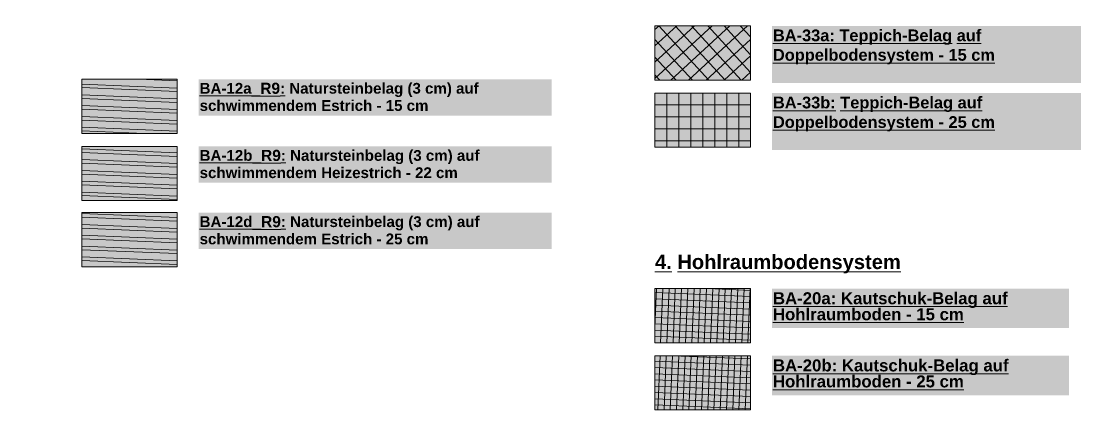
# Model space of a CAD drawing. Header units: metres. Extents: x 101 to 346, y 66 to 213.
# Drawn here: x 198.91 to 242.83, y 125.91 to 142.5 of the extents above; entities that cross this region are included whole.
import ezdxf

# ---------------------------------------------------------------- set-up
doc = ezdxf.new("R2010")
doc.units = ezdxf.units.M
doc.header["$MEASUREMENT"] = 0
doc.linetypes.add('Wipeout_Contour', pattern=[1, 0, -1])
for name, color, linetype in [('20  Boden Aufbauten', 7, 'Continuous'), ('20  Boden Aufbauten_Deckschraffur', 7, 'Continuous'), ('40 Text Legende', 7, 'Continuous'), ('Neubau_40 Text Legende', 7, 'Continuous')]:
    doc.layers.add(name, color=color, linetype=linetype)
doc.styles.add('ERSTELLTER_STIL_2', font='arial.ttf')
pattern_1 = [(357.60545, (329.76636, 274.88207), (0.0188013, 0.4496071), []), (357.60545, (329.7726, 275.03194), (0.0188013, 0.4496071), [])]
pattern_2 = [(357.60545, (329.76636, 274.88207), (0.01086298, 0.25977296), []), (87.60545, (329.76636, 274.88207), (-0.25977296, 0.01086298), [])]
pattern_3 = [(312.60545, (329.76636, 274.88207), (0.3680164, 0.338473), []), (42.60545, (329.76636, 274.88207), (-0.338473, 0.3680164), [])]
pattern_4 = [(270, (227.32256, 139.50245), (0.5, 0), []), (2e-13, (227.32256, 139.50245), (0, 0.5), [])]
pattern_5 = [(357.60545, (329.76636, 274.88207), (0.0188013, 0.4496071), []), (357.60545, (329.7726, 275.03194), (0.0188013, 0.4496071), [])]

msp = doc.modelspace()

# ---------------------------------------------------------------- wipeouts: each hides what was drawn before it
at = {"color": 254, "linetype": 'Wipeout_Contour', "lineweight": 0, "ltscale": 1018.668924}
msp.add_wipeout([(199.697, 131.339), (221.024, 131.339), (221.024, 154.9), (199.697, 154.9)], dxfattribs=at)

# ---------------------------------------------------------------- next in the draw order: hatches: boundary and pattern name
at = {"layer": '20  Boden Aufbauten_Deckschraffur', "linetype": 'Continuous', "lineweight": 18, "true_color": 0xff40ff}
msp.add_hatch(color=211, dxfattribs=at).paths.add_polyline_path([(201.437, 137.815), (205.419, 137.815), (205.419, 140.077), (201.437, 140.077)])
at = {"layer": '20  Boden Aufbauten_Deckschraffur', "linetype": 'Continuous', "lineweight": 18}
h = msp.add_hatch(dxfattribs=at)
h.set_pattern_fill('Stahl_0007', color=8, style=0, pattern_type=2)
h.set_pattern_definition(pattern_1)
h.paths.add_polyline_path([(201.437, 137.815), (205.419, 137.815), (205.419, 140.077), (201.437, 140.077)])
at = {"layer": '20  Boden Aufbauten_Deckschraffur', "linetype": 'Continuous', "lineweight": 70, "true_color": 0xff40ff}
msp.add_hatch(color=211, dxfattribs=at).paths.add_polyline_path([(201.437, 135.015), (205.419, 135.015), (205.419, 137.277), (201.437, 137.277)])
at = {"layer": '20  Boden Aufbauten_Deckschraffur', "linetype": 'Continuous', "lineweight": 18}
h = msp.add_hatch(dxfattribs=at)
h.set_pattern_fill('Stahl_0007', color=8, style=0, pattern_type=2)
h.set_pattern_definition(pattern_1)
h.paths.add_polyline_path([(201.437, 135.015), (205.419, 135.015), (205.419, 137.277), (201.437, 137.277)])
at = {"layer": '20  Boden Aufbauten_Deckschraffur', "linetype": 'Continuous', "lineweight": 70, "true_color": 0xff952b}
msp.add_hatch(color=30, dxfattribs=at).paths.add_polyline_path([(201.437, 132.252), (205.419, 132.252), (205.419, 134.515), (201.437, 134.515)])
at = {"layer": '20  Boden Aufbauten_Deckschraffur', "linetype": 'Continuous', "lineweight": 18}
h = msp.add_hatch(dxfattribs=at)
h.set_pattern_fill('Stahl_0007', color=8, style=0, pattern_type=2)
h.set_pattern_definition(pattern_1)
h.paths.add_polyline_path([(201.437, 132.252), (205.419, 132.252), (205.419, 134.515), (201.437, 134.515)])
at = {"layer": 'Neubau_40 Text Legende', "linetype": 'Continuous', "lineweight": 0, "true_color": 0xffffff}
for points in [[(206.313, 140.077), (206.313, 138.563), (221.024, 138.563), (221.024, 140.077)], [(206.313, 137.277), (206.313, 135.763), (221.024, 135.763), (221.024, 137.277)], [(206.313, 134.515), (206.313, 133), (221.024, 133), (221.024, 134.515)]]:
    msp.add_hatch(color=7, dxfattribs=at).paths.add_polyline_path(points)

# ---------------------------------------------------------------- next in the draw order: linework, layer by layer
at = {"layer": '20  Boden Aufbauten', "color": 7, "linetype": 'Continuous', "lineweight": 13, "ltscale": 1000, "flags": 128}
for points in [[(201.437, 137.815), (205.419, 137.815), (205.419, 140.077), (201.437, 140.077)], [(201.437, 135.015), (205.419, 135.015), (205.419, 137.277), (201.437, 137.277)], [(201.437, 132.252), (205.419, 132.252), (205.419, 134.515), (201.437, 134.515)]]:
    msp.add_lwpolyline(points, close=True, dxfattribs=at)

# ---------------------------------------------------------------- next in the draw order: texts
at = {"layer": '40 Text Legende', "color": 7, "linetype": 'Continuous', "lineweight": 13, "char_height": 0.45, "width": 14.95528, "attachment_point": 1, "style": 'ERSTELLTER_STIL_2'}
for s, insert, line_spacing_factor in [('\\A1;{\\pql;\\fArial|b1|i0|c0|p38;\\L\\LBA-12a\\fArial|b1|i0|c0|p38;\\L\\H1.028992x;\\L_R9\\fArial|b1|i0|c0|p38;\\H0.971825x;:\\fArial|b1|i0|c0|p38;\\l\\l Natursteinbelag (3 cm) auf schwimmendem Estrich - 15 cm}', (206.353, 139.931), 0.939635), ('\\A1;{\\pql;\\fArial|b1|i0|c0|p38;\\L\\LBA-12b\\fArial|b1|i0|c0|p38;\\L\\H1.028992x;\\L_R9\\fArial|b1|i0|c0|p38;\\H0.971825x;:\\fArial|b1|i0|c0|p38;\\l\\l Natursteinbelag (3 cm) auf schwimmendem Heizestrich - 22 cm}', (206.353, 137.131), 0.939811), ('\\A1;{\\pql;\\fArial|b1|i0|c0|p38;\\L\\LBA-12d\\fArial|b1|i0|c0|p38;\\L\\H1.028695x;\\L_R9\\fArial|b1|i0|c0|p38;\\H0.972106x;:\\fArial|b1|i0|c0|p38;\\l\\l Natursteinbelag (3 cm) auf schwimmendem Estrich - 25 cm}', (206.353, 134.369), 0.93963)]:
    msp.add_mtext(s, dxfattribs=dict(at, insert=insert, line_spacing_factor=line_spacing_factor))

# ---------------------------------------------------------------- next in the draw order: wipeouts: each hides what was drawn before it
at = {"color": 254, "linetype": 'Wipeout_Contour', "lineweight": 0, "ltscale": 3811.938498}
msp.add_wipeout([(220.14, 79.307), (242.584, 79.307), (242.584, 135.285), (244.8, 135.285), (244.8, 127.909), (266.39, 127.909), (266.39, 154.093), (244.919, 154.093), (244.919, 154.776), (223.591, 154.776), (223.591, 135.285), (224.53, 135.285), (224.53, 123.615), (220.14, 123.615)], dxfattribs=at)

# ---------------------------------------------------------------- next in the draw order: hatches: boundary and pattern name
at = {"layer": '20  Boden Aufbauten_Deckschraffur', "linetype": 'Continuous', "lineweight": 50, "true_color": 0xefefef}
msp.add_hatch(color=7, dxfattribs=at).paths.add_polyline_path([(225.331, 140.04), (229.314, 140.04), (229.314, 142.302), (225.331, 142.302)])
at = {"layer": '20  Boden Aufbauten_Deckschraffur', "linetype": 'Continuous', "lineweight": 13, "true_color": 0x17c90e}
h = msp.add_hatch(dxfattribs=at)
h.set_pattern_fill('Verband__Quadrat__50x50__4B', color=92, style=0, pattern_type=2)
h.set_pattern_definition(pattern_3)
h.paths.add_polyline_path([(225.331, 140.04), (229.314, 140.04), (229.314, 142.302), (225.331, 142.302)])
at = {"layer": '20  Boden Aufbauten_Deckschraffur', "linetype": 'Continuous', "lineweight": 0, "true_color": 0xffffff}
msp.add_hatch(color=7, dxfattribs=at).paths.add_polyline_path([(225.331, 137.24), (229.314, 137.24), (229.314, 139.502), (225.331, 139.502)])
at = {"layer": '20  Boden Aufbauten_Deckschraffur', "linetype": 'Continuous', "lineweight": 18, "true_color": 0x17c90e}
h = msp.add_hatch(dxfattribs=at)
h.set_pattern_fill('Verband__Quadrat__50x50__4B', color=92, style=0, pattern_type=2)
h.set_pattern_definition(pattern_4)
h.paths.add_polyline_path([(225.331, 137.24), (229.314, 137.24), (229.314, 139.502), (225.331, 139.502)])
at = {"layer": '20  Boden Aufbauten_Deckschraffur', "linetype": 'Continuous', "lineweight": 100}
msp.add_hatch(color=6, dxfattribs=at).paths.add_polyline_path([(225.331, 129.086), (229.314, 129.086), (229.314, 131.348), (225.331, 131.348)])
at = {"layer": '20  Boden Aufbauten_Deckschraffur', "linetype": 'Continuous', "lineweight": 18}
h = msp.add_hatch(dxfattribs=at)
h.set_pattern_fill('Dämmung__hart_0007', color=8, style=0, pattern_type=2)
h.set_pattern_definition(pattern_2)
h.paths.add_polyline_path([(225.331, 129.086), (229.314, 129.086), (229.314, 131.348), (225.331, 131.348)])
at = {"layer": '20  Boden Aufbauten_Deckschraffur', "linetype": 'Continuous', "lineweight": 13, "true_color": 0xa851ff}
msp.add_hatch(color=181, dxfattribs=at).paths.add_polyline_path([(225.331, 126.286), (229.314, 126.286), (229.314, 128.548), (225.331, 128.548)])
at = {"layer": '20  Boden Aufbauten_Deckschraffur', "linetype": 'Continuous', "lineweight": 18}
h = msp.add_hatch(dxfattribs=at)
h.set_pattern_fill('Dämmung__hart_0007', color=8, style=0, pattern_type=2)
h.set_pattern_definition(pattern_2)
h.paths.add_polyline_path([(225.331, 126.286), (229.314, 126.286), (229.314, 128.548), (225.331, 128.548)])
at = {"layer": 'Neubau_40 Text Legende', "linetype": 'Continuous', "lineweight": 0, "true_color": 0xffffff}
for points in [[(230.208, 139.92), (244.919, 139.92), (244.919, 142.302), (230.208, 142.302)], [(230.208, 137.12), (244.919, 137.12), (244.919, 139.502), (230.208, 139.502)], [(230.208, 129.697), (242.584, 129.697), (242.584, 131.348), (230.208, 131.348)], [(230.208, 126.897), (242.584, 126.897), (242.584, 128.548), (230.208, 128.548)]]:
    msp.add_hatch(color=7, dxfattribs=at).paths.add_polyline_path(points)

# ---------------------------------------------------------------- next in the draw order: linework, layer by layer
at = {"layer": '20  Boden Aufbauten', "color": 7, "linetype": 'Continuous', "lineweight": 13, "ltscale": 1000, "flags": 128}
for points in [[(225.331, 140.04), (229.314, 140.04), (229.314, 142.302), (225.331, 142.302)], [(225.331, 137.24), (229.314, 137.24), (229.314, 139.502), (225.331, 139.502)], [(225.331, 129.086), (229.314, 129.086), (229.314, 131.348), (225.331, 131.348)], [(225.331, 126.286), (229.314, 126.286), (229.314, 128.548), (225.331, 128.548)]]:
    msp.add_lwpolyline(points, close=True, dxfattribs=at)

# ---------------------------------------------------------------- next in the draw order: texts
at = {"layer": '40 Text Legende', "color": 7, "linetype": 'Continuous', "lineweight": 13, "attachment_point": 1, "style": 'ERSTELLTER_STIL_2'}
for s, insert, char_height in [('\\A1;{\\pql;\\fArial|b1|i0|c0|p38;\\L\\LBA-33a:\\fArial|b1|i0|c0|p38; Tep\\fArial|b1|i0|c0|p38;p\\fArial|b1|i0|c0|p38;ich-Belag auf \\P\\pql;\\fArial|b1|i0|c0|p38;Doppelbodensystem - 15 cm\\P\\pql;\\fArial|b1|i0|c0|p38;}', (230.248, 142.151), 0.488479), ('\\A1;{\\pql;\\fArial|b1|i0|c0|p38;\\L\\L4\\fArial|b1|i0|c0|p38;. Hohlraumbodensystem}', (225.331, 132.762), 0.6)]:
    msp.add_mtext(s, dxfattribs=dict(at, insert=insert, char_height=char_height))
at = {"layer": '40 Text Legende', "color": 7, "linetype": 'Continuous', "lineweight": 13, "insert": (230.248, 139.351), "char_height": 0.488479, "width": 14.95528, "attachment_point": 1, "style": 'ERSTELLTER_STIL_2'}
msp.add_mtext('\\A1;{\\pql;\\fArial|b1|i0|c0|p38;\\L\\LBA-3\\fArial|b1|i0|c0|p38;\\L\\L3\\fArial|b1|i0|c0|p38;\\L\\Lb:\\fArial|b1|i0|c0|p38; Teppich-Belag auf Doppelbodensystem - 25 cm\\P\\pql;\\fArial|b1|i0|c0|p38;}', dxfattribs=at)
at = {"layer": '40 Text Legende', "color": 7, "linetype": 'Continuous', "lineweight": 13, "char_height": 0.5, "width": 14.95528, "attachment_point": 1, "line_spacing_factor": 0.799661, "style": 'ERSTELLTER_STIL_2'}
for s, insert in [('\\A1;{\\pql;\\fArial|b1|i0|c0|p38;\\L\\LBA-20a:\\fArial|b1|i0|c0|p38; Kautschuk-Belag auf Hohlraumboden - 15 cm}', (230.248, 131.194)), ('\\A1;{\\pql;\\fArial|b1|i0|c0|p38;\\L\\LBA-20b:\\fArial|b1|i0|c0|p38; Kautschuk-Belag auf Hohlraumboden - 25 cm}', (230.248, 128.394))]:
    msp.add_mtext(s, dxfattribs=dict(at, insert=insert))

# ---------------------------------------------------------------- next in the draw order: wipeouts: each hides what was drawn before it
at = {"color": 254, "linetype": 'Wipeout_Contour', "lineweight": 0, "ltscale": 4202.133959}
msp.add_wipeout([(223.966, 125.519), (246.41, 125.519), (246.41, 181.497), (248.626, 181.497), (248.626, 174.121), (270.217, 174.121), (270.217, 200.305), (248.745, 200.305), (248.745, 200.988), (227.418, 200.988), (227.418, 181.497), (228.356, 181.497), (228.356, 169.827), (223.966, 169.827)], dxfattribs=at)

# ---------------------------------------------------------------- next in the draw order: texts
at = {"layer": '40 Text Legende', "color": 7, "linetype": 'Continuous', "lineweight": 13, "insert": (230.248, 142.151), "char_height": 0.488479, "attachment_point": 1, "style": 'ERSTELLTER_STIL_2'}
msp.add_mtext('\\A1;{\\pql;\\fArial|b1|i0|c0|p38;\\L\\LBA-33a:\\fArial|b1|i0|c0|p38; Tep\\fArial|b1|i0|c0|p38;p\\fArial|b1|i0|c0|p38;ich-Belag auf \\P\\pql;\\fArial|b1|i0|c0|p38;Doppelbodensystem - 15 cm\\P\\pql;\\fArial|b1|i0|c0|p38;}', dxfattribs=at)
at = {"layer": '40 Text Legende', "color": 7, "linetype": 'Continuous', "lineweight": 13, "insert": (230.248, 139.351), "char_height": 0.488479, "width": 14.95528, "attachment_point": 1, "style": 'ERSTELLTER_STIL_2'}
msp.add_mtext('\\A1;{\\pql;\\fArial|b1|i0|c0|p38;\\L\\LBA-3\\fArial|b1|i0|c0|p38;\\L\\L3\\fArial|b1|i0|c0|p38;\\L\\Lb:\\fArial|b1|i0|c0|p38; Teppich-Belag auf Doppelbodensystem - 25 cm\\P\\pql;\\fArial|b1|i0|c0|p38;}', dxfattribs=at)
at = {"layer": '40 Text Legende', "color": 7, "linetype": 'Continuous', "lineweight": 13, "char_height": 0.5, "width": 14.95528, "attachment_point": 1, "line_spacing_factor": 0.928252, "style": 'ERSTELLTER_STIL_2'}
for s, insert in [('\\A1;{\\pql;\\fArial|b1|i0|c0|p38;\\L\\LBA-21a:\\fArial|b1|i0|c0|p38; Teppich-Belag auf Hohlraumbodensystem - 15 cm}', (230.248, 131.194)), ('\\A1;{\\pql;\\fArial|b1|i0|c0|p38;\\L\\LBA-21b:\\fArial|b1|i0|c0|p38; Teppich-Belag auf Hohlraumbodensystem - \\fArial|b1|i0|c0|p38;2\\fArial|b1|i0|c0|p38;5 cm}', (230.248, 128.366))]:
    msp.add_mtext(s, dxfattribs=dict(at, insert=insert))

# ---------------------------------------------------------------- next in the draw order: wipeouts: each hides what was drawn before it
at = {"color": 254, "linetype": 'Wipeout_Contour', "lineweight": 0, "ltscale": 1063.867499}
msp.add_wipeout([(221.984, 114.887), (245.17, 114.887), (245.17, 138.501), (221.984, 138.501)], dxfattribs=at)

# ---------------------------------------------------------------- next in the draw order: texts
at = {"layer": '40 Text Legende', "color": 7, "linetype": 'Continuous', "lineweight": 13, "insert": (230.248, 139.351), "char_height": 0.488479, "width": 14.95528, "attachment_point": 1, "style": 'ERSTELLTER_STIL_2'}
msp.add_mtext('\\A1;{\\pql;\\fArial|b1|i0|c0|p38;\\L\\LBA-3\\fArial|b1|i0|c0|p38;\\L\\L3\\fArial|b1|i0|c0|p38;\\L\\Lb:\\fArial|b1|i0|c0|p38; Teppich-Belag auf Doppelbodensystem - 25 cm\\P\\pql;\\fArial|b1|i0|c0|p38;}', dxfattribs=at)
at = {"layer": '40 Text Legende', "color": 7, "linetype": 'Continuous', "lineweight": 13, "char_height": 0.5, "width": 14.95528, "attachment_point": 1, "line_spacing_factor": 0.928252, "style": 'ERSTELLTER_STIL_2'}
for s, insert in [('\\A1;{\\pql;\\fArial|b1|i0|c0|p38;\\L\\LBA-21a:\\fArial|b1|i0|c0|p38; Teppich-Belag auf Hohlraumbodensystem - 15 cm}', (230.248, 131.194)), ('\\A1;{\\pql;\\fArial|b1|i0|c0|p38;\\L\\LBA-21b:\\fArial|b1|i0|c0|p38; Teppich-Belag auf Hohlraumbodensystem - \\fArial|b1|i0|c0|p38;2\\fArial|b1|i0|c0|p38;5 cm}', (230.248, 128.366))]:
    msp.add_mtext(s, dxfattribs=dict(at, insert=insert))

# ---------------------------------------------------------------- next in the draw order: wipeouts: each hides what was drawn before it
at = {"color": 254, "linetype": 'Wipeout_Contour', "lineweight": 0, "ltscale": 3701.176809}
msp.add_wipeout([(199.04, 98.622), (221.484, 98.622), (221.484, 154.599), (223.7, 154.599), (223.7, 147.224), (245.29, 147.224), (245.29, 173.407), (223.819, 173.407), (223.819, 174.09), (202.491, 174.09), (202.491, 154.599), (203.43, 154.599), (203.43, 142.93), (199.04, 142.93)], dxfattribs=at)

# ---------------------------------------------------------------- next in the draw order: texts
at = {"layer": '40 Text Legende', "color": 7, "linetype": 'Continuous', "lineweight": 13, "insert": (230.248, 139.351), "char_height": 0.488479, "width": 14.95528, "attachment_point": 1, "style": 'ERSTELLTER_STIL_2'}
msp.add_mtext('\\A1;{\\pql;\\fArial|b1|i0|c0|p38;\\L\\LBA-3\\fArial|b1|i0|c0|p38;\\L\\L3\\fArial|b1|i0|c0|p38;\\L\\Lb:\\fArial|b1|i0|c0|p38; Teppich-Belag auf Doppelbodensystem - 25 cm\\P\\pql;\\fArial|b1|i0|c0|p38;}', dxfattribs=at)

# ---------------------------------------------------------------- next in the draw order: wipeouts: each hides what was drawn before it
at = {"color": 254, "linetype": 'Wipeout_Contour', "lineweight": 0, "ltscale": 1062.567236}
msp.add_wipeout([(221.614, 114.887), (244.8, 114.887), (244.8, 138.501), (221.614, 138.501)], dxfattribs=at)

# ---------------------------------------------------------------- next in the draw order: wipeouts: each hides what was drawn before it
at = {"color": 254, "linetype": 'Wipeout_Contour', "lineweight": 0, "ltscale": 3696.91351}
msp.add_wipeout([(198.67, 98.622), (221.113, 98.622), (221.113, 154.599), (223.33, 154.599), (223.33, 147.224), (244.92, 147.224), (244.92, 173.407), (223.449, 173.407), (223.449, 174.09), (202.121, 174.09), (202.121, 154.599), (203.059, 154.599), (203.059, 142.93), (198.67, 142.93)], dxfattribs=at)

# ---------------------------------------------------------------- next in the draw order: wipeouts: each hides what was drawn before it
at = {"color": 254, "linetype": 'Wipeout_Contour', "lineweight": 0, "ltscale": 990.612743}
msp.add_wipeout([(199.697, 118.444), (221.024, 118.444), (221.024, 142.005), (199.697, 142.005)], dxfattribs=at)

# ---------------------------------------------------------------- next in the draw order: hatches: boundary and pattern name
at = {"layer": '20  Boden Aufbauten_Deckschraffur', "linetype": 'Continuous', "lineweight": 18, "true_color": 0xff40ff}
msp.add_hatch(color=211, dxfattribs=at).paths.add_polyline_path([(201.437, 137.815), (205.419, 137.815), (205.419, 140.077), (201.437, 140.077)])
at = {"layer": '20  Boden Aufbauten_Deckschraffur', "linetype": 'Continuous', "lineweight": 18}
h = msp.add_hatch(dxfattribs=at)
h.set_pattern_fill('Stahl_0009', color=8, style=0, pattern_type=2)
h.set_pattern_definition(pattern_5)
h.paths.add_polyline_path([(201.437, 137.815), (205.419, 137.815), (205.419, 140.077), (201.437, 140.077)])
at = {"layer": '20  Boden Aufbauten_Deckschraffur', "linetype": 'Continuous', "lineweight": 70, "true_color": 0xff40ff}
msp.add_hatch(color=211, dxfattribs=at).paths.add_polyline_path([(201.437, 135.015), (205.419, 135.015), (205.419, 137.277), (201.437, 137.277)])
at = {"layer": '20  Boden Aufbauten_Deckschraffur', "linetype": 'Continuous', "lineweight": 18}
h = msp.add_hatch(dxfattribs=at)
h.set_pattern_fill('Stahl_0009', color=8, style=0, pattern_type=2)
h.set_pattern_definition(pattern_5)
h.paths.add_polyline_path([(201.437, 135.015), (205.419, 135.015), (205.419, 137.277), (201.437, 137.277)])
at = {"layer": '20  Boden Aufbauten_Deckschraffur', "linetype": 'Continuous', "lineweight": 70, "true_color": 0xff952b}
msp.add_hatch(color=30, dxfattribs=at).paths.add_polyline_path([(201.437, 132.252), (205.419, 132.252), (205.419, 134.515), (201.437, 134.515)])
at = {"layer": '20  Boden Aufbauten_Deckschraffur', "linetype": 'Continuous', "lineweight": 18}
h = msp.add_hatch(dxfattribs=at)
h.set_pattern_fill('Stahl_0009', color=8, style=0, pattern_type=2)
h.set_pattern_definition(pattern_5)
h.paths.add_polyline_path([(201.437, 132.252), (205.419, 132.252), (205.419, 134.515), (201.437, 134.515)])
at = {"layer": 'Neubau_40 Text Legende', "linetype": 'Continuous', "lineweight": 0, "true_color": 0xffffff}
for points in [[(206.313, 140.077), (206.313, 138.563), (221.024, 138.563), (221.024, 140.077)], [(206.313, 137.277), (206.313, 135.763), (221.024, 135.763), (221.024, 137.277)], [(206.313, 134.515), (206.313, 133), (221.024, 133), (221.024, 134.515)]]:
    msp.add_hatch(color=7, dxfattribs=at).paths.add_polyline_path(points)

# ---------------------------------------------------------------- next in the draw order: linework, layer by layer
at = {"layer": '20  Boden Aufbauten', "color": 7, "linetype": 'Continuous', "lineweight": 13, "ltscale": 1000, "flags": 128}
for points in [[(201.437, 137.815), (205.419, 137.815), (205.419, 140.077), (201.437, 140.077)], [(201.437, 135.015), (205.419, 135.015), (205.419, 137.277), (201.437, 137.277)], [(201.437, 132.252), (205.419, 132.252), (205.419, 134.515), (201.437, 134.515)]]:
    msp.add_lwpolyline(points, close=True, dxfattribs=at)

# ---------------------------------------------------------------- next in the draw order: texts
at = {"layer": '40 Text Legende', "color": 7, "linetype": 'Continuous', "lineweight": 13, "char_height": 0.45, "width": 14.95528, "attachment_point": 1, "style": 'ERSTELLTER_STIL_2'}
for s, insert, line_spacing_factor in [('\\A1;{\\pql;\\fArial|b1|i0|c0|p38;\\L\\LBA-12a\\fArial|b1|i0|c0|p38;\\L\\H1.028992x;\\L_R9\\fArial|b1|i0|c0|p38;\\H0.971825x;:\\fArial|b1|i0|c0|p38;\\l\\l Natursteinbelag (3 cm) auf schwimmendem Estrich - 15 cm}', (206.353, 139.931), 0.939635), ('\\A1;{\\pql;\\fArial|b1|i0|c0|p38;\\L\\LBA-12b\\fArial|b1|i0|c0|p38;\\L\\H1.028992x;\\L_R9\\fArial|b1|i0|c0|p38;\\H0.971825x;:\\fArial|b1|i0|c0|p38;\\l\\l Natursteinbelag (3 cm) auf schwimmendem Heizestrich - 22 cm}', (206.353, 137.131), 0.939811), ('\\A1;{\\pql;\\fArial|b1|i0|c0|p38;\\L\\LBA-12b\\fArial|b1|i0|c0|p38;\\L\\H1.028992x;\\L_R9\\fArial|b1|i0|c0|p38;\\H0.971825x;:\\fArial|b1|i0|c0|p38;\\l\\l Natursteinbelag (3 cm) auf schwimmendem Heizestrich - 22 cm}', (206.353, 137.131), 0.939811), ('\\A1;{\\pql;\\fArial|b1|i0|c0|p38;\\L\\LBA-12d\\fArial|b1|i0|c0|p38;\\L\\H1.028695x;\\L_R9\\fArial|b1|i0|c0|p38;\\H0.972106x;:\\fArial|b1|i0|c0|p38;\\l\\l Natursteinbelag (3 cm) auf schwimmendem Estrich - 25 cm}', (206.353, 134.369), 0.93963), ('\\A1;{\\pql;\\fArial|b1|i0|c0|p38;\\L\\LBA-12d\\fArial|b1|i0|c0|p38;\\L\\H1.028695x;\\L_R9\\fArial|b1|i0|c0|p38;\\H0.972106x;:\\fArial|b1|i0|c0|p38;\\l\\l Natursteinbelag (3 cm) auf schwimmendem Estrich - 25 cm}', (206.353, 134.369), 0.93963)]:
    msp.add_mtext(s, dxfattribs=dict(at, insert=insert, line_spacing_factor=line_spacing_factor))

# ---------------------------------------------------------------- next in the draw order: wipeouts: each hides what was drawn before it
at = {"color": 254, "linetype": 'Wipeout_Contour', "lineweight": 0, "ltscale": 3729.42589}
msp.add_wipeout([(220.14, 66.413), (242.584, 66.413), (242.584, 122.39), (244.8, 122.39), (244.8, 115.014), (266.39, 115.014), (266.39, 141.198), (244.919, 141.198), (244.919, 141.881), (223.591, 141.881), (223.591, 122.39), (224.53, 122.39), (224.53, 110.721), (220.14, 110.721)], dxfattribs=at)

# ---------------------------------------------------------------- next in the draw order: hatches: boundary and pattern name
at = {"layer": '20  Boden Aufbauten_Deckschraffur', "linetype": 'Continuous', "lineweight": 50, "true_color": 0xefefef}
msp.add_hatch(color=7, dxfattribs=at).paths.add_polyline_path([(225.331, 140.04), (229.314, 140.04), (229.314, 141.881), (225.331, 141.881)])
at = {"layer": '20  Boden Aufbauten_Deckschraffur', "linetype": 'Continuous', "lineweight": 13, "true_color": 0x17c90e}
h = msp.add_hatch(dxfattribs=at)
h.set_pattern_fill('Verband__Quadrat__50x50__45', color=92, style=0, pattern_type=2)
h.set_pattern_definition(pattern_3)
h.paths.add_polyline_path([(225.331, 140.04), (229.314, 140.04), (229.314, 141.881), (225.331, 141.881)])
at = {"layer": '20  Boden Aufbauten_Deckschraffur', "linetype": 'Continuous', "lineweight": 0, "true_color": 0xffffff}
msp.add_hatch(color=7, dxfattribs=at).paths.add_polyline_path([(225.331, 137.24), (229.314, 137.24), (229.314, 139.502), (225.331, 139.502)])
at = {"layer": '20  Boden Aufbauten_Deckschraffur', "linetype": 'Continuous', "lineweight": 18, "true_color": 0x17c90e}
h = msp.add_hatch(dxfattribs=at)
h.set_pattern_fill('Verband__Quadrat__50x50__45', color=92, style=0, pattern_type=2)
h.set_pattern_definition(pattern_4)
h.paths.add_polyline_path([(225.331, 137.24), (229.314, 137.24), (229.314, 139.502), (225.331, 139.502)])
at = {"layer": '20  Boden Aufbauten_Deckschraffur', "linetype": 'Continuous', "lineweight": 100}
msp.add_hatch(color=6, dxfattribs=at).paths.add_polyline_path([(225.331, 129.086), (229.314, 129.086), (229.314, 131.348), (225.331, 131.348)])
at = {"layer": '20  Boden Aufbauten_Deckschraffur', "linetype": 'Continuous', "lineweight": 18}
h = msp.add_hatch(dxfattribs=at)
h.set_pattern_fill('Dämmung__hart_0009', color=8, style=0, pattern_type=2)
h.set_pattern_definition(pattern_2)
h.paths.add_polyline_path([(225.331, 129.086), (229.314, 129.086), (229.314, 131.348), (225.331, 131.348)])
at = {"layer": '20  Boden Aufbauten_Deckschraffur', "linetype": 'Continuous', "lineweight": 13, "true_color": 0xa851ff}
msp.add_hatch(color=181, dxfattribs=at).paths.add_polyline_path([(225.331, 126.286), (229.314, 126.286), (229.314, 128.548), (225.331, 128.548)])
at = {"layer": '20  Boden Aufbauten_Deckschraffur', "linetype": 'Continuous', "lineweight": 18}
h = msp.add_hatch(dxfattribs=at)
h.set_pattern_fill('Dämmung__hart_0009', color=8, style=0, pattern_type=2)
h.set_pattern_definition(pattern_2)
h.paths.add_polyline_path([(225.331, 126.286), (229.314, 126.286), (229.314, 128.548), (225.331, 128.548)])
at = {"layer": 'Neubau_40 Text Legende', "linetype": 'Continuous', "lineweight": 0, "true_color": 0xffffff}
for points in [[(230.208, 139.92), (244.919, 139.92), (244.919, 141.881), (230.208, 141.881)], [(230.208, 139.502), (230.208, 137.12), (244.919, 137.12), (244.919, 139.502)], [(230.208, 131.348), (230.208, 129.697), (242.584, 129.697), (242.584, 131.348)], [(230.208, 128.548), (230.208, 126.897), (242.584, 126.897), (242.584, 128.548)]]:
    msp.add_hatch(color=7, dxfattribs=at).paths.add_polyline_path(points)

# ---------------------------------------------------------------- next in the draw order: linework, layer by layer
at = {"layer": '20  Boden Aufbauten', "color": 7, "linetype": 'Continuous', "lineweight": 13, "ltscale": 1000, "flags": 128}
msp.add_lwpolyline([(225.331, 141.881), (225.331, 140.04), (229.314, 140.04), (229.314, 141.881)], dxfattribs=at)
for points in [[(225.331, 137.24), (229.314, 137.24), (229.314, 139.502), (225.331, 139.502)], [(225.331, 129.086), (229.314, 129.086), (229.314, 131.348), (225.331, 131.348)], [(225.331, 126.286), (229.314, 126.286), (229.314, 128.548), (225.331, 128.548)]]:
    msp.add_lwpolyline(points, close=True, dxfattribs=at)

# ---------------------------------------------------------------- next in the draw order: texts
at = {"layer": '40 Text Legende', "color": 7, "linetype": 'Continuous', "lineweight": 13, "attachment_point": 1, "style": 'ERSTELLTER_STIL_2'}
for s, insert, char_height in [('\\A1;{\\pql;\\fArial|b1|i0|c0|p38;\\L\\LBA-33a:\\fArial|b1|i0|c0|p38; Tep\\fArial|b1|i0|c0|p38;p\\fArial|b1|i0|c0|p38;ich-Belag auf \\P\\pql;\\fArial|b1|i0|c0|p38;Doppelbodensystem - 15 cm\\P\\pql;\\fArial|b1|i0|c0|p38;}', (230.248, 142.151), 0.488479), ('\\A1;{\\pql;\\fArial|b1|i0|c0|p38;\\L\\L4\\fArial|b1|i0|c0|p38;. Hohlraumbodensystem}', (225.331, 132.762), 0.6)]:
    msp.add_mtext(s, dxfattribs=dict(at, insert=insert, char_height=char_height))
at = {"layer": '40 Text Legende', "color": 7, "linetype": 'Continuous', "lineweight": 13, "insert": (230.248, 139.351), "char_height": 0.488479, "width": 14.95528, "attachment_point": 1, "style": 'ERSTELLTER_STIL_2'}
msp.add_mtext('\\A1;{\\pql;\\fArial|b1|i0|c0|p38;\\L\\LBA-3\\fArial|b1|i0|c0|p38;\\L\\L3\\fArial|b1|i0|c0|p38;\\L\\Lb:\\fArial|b1|i0|c0|p38; Teppich-Belag auf Doppelbodensystem - 25 cm\\P\\pql;\\fArial|b1|i0|c0|p38;}', dxfattribs=at)
at = {"layer": '40 Text Legende', "color": 7, "linetype": 'Continuous', "lineweight": 13, "char_height": 0.5, "width": 14.95528, "attachment_point": 1, "line_spacing_factor": 0.799661, "style": 'ERSTELLTER_STIL_2'}
for s, insert in [('\\A1;{\\pql;\\fArial|b1|i0|c0|p38;\\L\\LBA-20a:\\fArial|b1|i0|c0|p38; Kautschuk-Belag auf Hohlraumboden - 15 cm}', (230.248, 131.194)), ('\\A1;{\\pql;\\fArial|b1|i0|c0|p38;\\L\\LBA-20b:\\fArial|b1|i0|c0|p38; Kautschuk-Belag auf Hohlraumboden - 25 cm}', (230.248, 128.394))]:
    msp.add_mtext(s, dxfattribs=dict(at, insert=insert))

# ---------------------------------------------------------------- next in the draw order: wipeouts: each hides what was drawn before it
at = {"color": 254, "linetype": 'Wipeout_Contour', "lineweight": 0, "ltscale": 4112.888593}
msp.add_wipeout([(224.432, 113.715), (246.876, 113.715), (246.876, 169.692), (249.092, 169.692), (249.092, 162.317), (270.683, 162.317), (270.683, 188.5), (249.211, 188.5), (249.211, 189.183), (227.884, 189.183), (227.884, 169.692), (228.822, 169.692), (228.822, 158.023), (224.432, 158.023)], dxfattribs=at)

# ---------------------------------------------------------------- next in the draw order: hatches: boundary and pattern name
at = {"layer": '20  Boden Aufbauten_Deckschraffur', "linetype": 'Continuous', "lineweight": 50, "true_color": 0xefefef}
msp.add_hatch(color=7, dxfattribs=at).paths.add_polyline_path([(225.331, 140.04), (229.314, 140.04), (229.314, 142.302), (225.331, 142.302)])
at = {"layer": '20  Boden Aufbauten_Deckschraffur', "linetype": 'Continuous', "lineweight": 13, "true_color": 0x17c90e}
h = msp.add_hatch(dxfattribs=at)
h.set_pattern_fill('Verband__Quadrat__50x50__4D', color=92, style=0, pattern_type=2)
h.set_pattern_definition(pattern_3)
h.paths.add_polyline_path([(225.331, 140.04), (229.314, 140.04), (229.314, 142.302), (225.331, 142.302)])
at = {"layer": '20  Boden Aufbauten_Deckschraffur', "linetype": 'Continuous', "lineweight": 0, "true_color": 0xffffff}
msp.add_hatch(color=7, dxfattribs=at).paths.add_polyline_path([(225.331, 137.24), (229.314, 137.24), (229.314, 139.502), (225.331, 139.502)])
at = {"layer": '20  Boden Aufbauten_Deckschraffur', "linetype": 'Continuous', "lineweight": 18, "true_color": 0x17c90e}
h = msp.add_hatch(dxfattribs=at)
h.set_pattern_fill('Verband__Quadrat__50x50__4D', color=92, style=0, pattern_type=2)
h.set_pattern_definition(pattern_4)
h.paths.add_polyline_path([(225.331, 137.24), (229.314, 137.24), (229.314, 139.502), (225.331, 139.502)])
at = {"layer": '20  Boden Aufbauten_Deckschraffur', "linetype": 'Continuous', "lineweight": 100}
msp.add_hatch(color=6, dxfattribs=at).paths.add_polyline_path([(225.331, 129.086), (229.314, 129.086), (229.314, 131.348), (225.331, 131.348)])
at = {"layer": '20  Boden Aufbauten_Deckschraffur', "linetype": 'Continuous', "lineweight": 18}
h = msp.add_hatch(dxfattribs=at)
h.set_pattern_fill('Dämmung__hart_0001', color=8, style=0, pattern_type=2)
h.set_pattern_definition(pattern_2)
h.paths.add_polyline_path([(225.331, 129.086), (229.314, 129.086), (229.314, 131.348), (225.331, 131.348)])
at = {"layer": '20  Boden Aufbauten_Deckschraffur', "linetype": 'Continuous', "lineweight": 13, "true_color": 0xa851ff}
msp.add_hatch(color=181, dxfattribs=at).paths.add_polyline_path([(225.331, 126.286), (229.314, 126.286), (229.314, 128.548), (225.331, 128.548)])
at = {"layer": '20  Boden Aufbauten_Deckschraffur', "linetype": 'Continuous', "lineweight": 18}
h = msp.add_hatch(dxfattribs=at)
h.set_pattern_fill('Dämmung__hart_0001', color=8, style=0, pattern_type=2)
h.set_pattern_definition(pattern_2)
h.paths.add_polyline_path([(225.331, 126.286), (229.314, 126.286), (229.314, 128.548), (225.331, 128.548)])
at = {"layer": 'Neubau_40 Text Legende', "linetype": 'Continuous', "lineweight": 0, "true_color": 0xffffff}
for points in [[(244.919, 142.302), (230.208, 142.302), (230.208, 139.92), (244.919, 139.92)], [(244.919, 139.502), (230.208, 139.502), (230.208, 137.12), (244.919, 137.12)], [(242.584, 131.348), (230.208, 131.348), (230.208, 129.697), (242.584, 129.697)], [(242.584, 128.548), (230.208, 128.548), (230.208, 126.897), (242.584, 126.897)]]:
    msp.add_hatch(color=7, dxfattribs=at).paths.add_polyline_path(points)

# ---------------------------------------------------------------- next in the draw order: linework, layer by layer
at = {"layer": '20  Boden Aufbauten', "color": 7, "linetype": 'Continuous', "lineweight": 13, "ltscale": 1000, "flags": 128}
for points in [[(225.331, 140.04), (229.314, 140.04), (229.314, 142.302), (225.331, 142.302)], [(225.331, 137.24), (229.314, 137.24), (229.314, 139.502), (225.331, 139.502)], [(225.331, 129.086), (229.314, 129.086), (229.314, 131.348), (225.331, 131.348)], [(225.331, 126.286), (229.314, 126.286), (229.314, 128.548), (225.331, 128.548)]]:
    msp.add_lwpolyline(points, close=True, dxfattribs=at)

# ---------------------------------------------------------------- next in the draw order: texts
at = {"layer": '40 Text Legende', "color": 7, "linetype": 'Continuous', "lineweight": 13, "attachment_point": 1, "style": 'ERSTELLTER_STIL_2'}
for s, insert, char_height in [('\\A1;{\\pql;\\fArial|b1|i0|c0|p38;\\L\\LBA-33a:\\fArial|b1|i0|c0|p38; Tep\\fArial|b1|i0|c0|p38;p\\fArial|b1|i0|c0|p38;ich-Belag auf \\P\\pql;\\fArial|b1|i0|c0|p38;Doppelbodensystem - 15 cm\\P\\pql;\\fArial|b1|i0|c0|p38;}', (230.248, 142.151), 0.488479), ('\\A1;{\\pql;\\fArial|b1|i0|c0|p38;\\L\\L4\\fArial|b1|i0|c0|p38;. Hohlraumbodensystem}', (225.331, 132.762), 0.6)]:
    msp.add_mtext(s, dxfattribs=dict(at, insert=insert, char_height=char_height))
at = {"layer": '40 Text Legende', "color": 7, "linetype": 'Continuous', "lineweight": 13, "insert": (230.248, 139.351), "char_height": 0.488479, "width": 14.95528, "attachment_point": 1, "style": 'ERSTELLTER_STIL_2'}
msp.add_mtext('\\A1;{\\pql;\\fArial|b1|i0|c0|p38;\\L\\LBA-3\\fArial|b1|i0|c0|p38;\\L\\L3\\fArial|b1|i0|c0|p38;\\L\\Lb:\\fArial|b1|i0|c0|p38; Teppich-Belag auf Doppelbodensystem - 25 cm\\P\\pql;\\fArial|b1|i0|c0|p38;}', dxfattribs=at)
msp.add_mtext('\\A1;{\\pql;\\fArial|b1|i0|c0|p38;\\L\\LBA-3\\fArial|b1|i0|c0|p38;\\L\\L3\\fArial|b1|i0|c0|p38;\\L\\Lb:\\fArial|b1|i0|c0|p38; Teppich-Belag auf Doppelbodensystem - 25 cm\\P\\pql;\\fArial|b1|i0|c0|p38;}', dxfattribs=at)
at = {"layer": '40 Text Legende', "color": 7, "linetype": 'Continuous', "lineweight": 13, "char_height": 0.5, "width": 14.95528, "attachment_point": 1, "line_spacing_factor": 0.799661, "style": 'ERSTELLTER_STIL_2'}
for s, insert in [('\\A1;{\\pql;\\fArial|b1|i0|c0|p38;\\L\\LBA-20a:\\fArial|b1|i0|c0|p38; Kautschuk-Belag auf Hohlraumboden - 15 cm}', (230.248, 131.194)), ('\\A1;{\\pql;\\fArial|b1|i0|c0|p38;\\L\\LBA-20b:\\fArial|b1|i0|c0|p38; Kautschuk-Belag auf Hohlraumboden - 25 cm}', (230.248, 128.394))]:
    msp.add_mtext(s, dxfattribs=dict(at, insert=insert))

# ---------------------------------------------------------------- next in the draw order: wipeouts: each hides what was drawn before it
at = {"color": 254, "linetype": 'Wipeout_Contour', "lineweight": 0, "ltscale": 1051.283562}
msp.add_wipeout([(218.385, 114.906), (241.571, 114.906), (241.571, 138.52), (218.385, 138.52)], dxfattribs=at)

# ---------------------------------------------------------------- next in the draw order: hatches: boundary and pattern name
at = {"layer": '20  Boden Aufbauten_Deckschraffur', "linetype": 'Continuous', "lineweight": 0, "true_color": 0xffffff}
msp.add_hatch(color=7, dxfattribs=at).paths.add_polyline_path([(225.331, 137.24), (229.314, 137.24), (229.314, 138.52), (225.331, 138.52)])
at = {"layer": '20  Boden Aufbauten_Deckschraffur', "linetype": 'Continuous', "lineweight": 18, "true_color": 0x17c90e}
h = msp.add_hatch(dxfattribs=at)
h.set_pattern_fill('Verband__Quadrat__50x50__49', color=92, style=0, pattern_type=2)
h.set_pattern_definition(pattern_4)
h.paths.add_polyline_path([(225.331, 137.24), (229.314, 137.24), (229.314, 138.52), (225.331, 138.52)])
at = {"layer": '20  Boden Aufbauten_Deckschraffur', "linetype": 'Continuous', "lineweight": 100}
msp.add_hatch(color=6, dxfattribs=at).paths.add_polyline_path([(225.331, 129.086), (229.314, 129.086), (229.314, 131.348), (225.331, 131.348)])
at = {"layer": '20  Boden Aufbauten_Deckschraffur', "linetype": 'Continuous', "lineweight": 18}
h = msp.add_hatch(dxfattribs=at)
h.set_pattern_fill('Dämmung__hart_0005', color=8, style=0, pattern_type=2)
h.set_pattern_definition(pattern_2)
h.paths.add_polyline_path([(225.331, 129.086), (229.314, 129.086), (229.314, 131.348), (225.331, 131.348)])
at = {"layer": '20  Boden Aufbauten_Deckschraffur', "linetype": 'Continuous', "lineweight": 13, "true_color": 0xa851ff}
msp.add_hatch(color=181, dxfattribs=at).paths.add_polyline_path([(225.331, 126.286), (229.314, 126.286), (229.314, 128.548), (225.331, 128.548)])
at = {"layer": '20  Boden Aufbauten_Deckschraffur', "linetype": 'Continuous', "lineweight": 18}
h = msp.add_hatch(dxfattribs=at)
h.set_pattern_fill('Dämmung__hart_0005', color=8, style=0, pattern_type=2)
h.set_pattern_definition(pattern_2)
h.paths.add_polyline_path([(225.331, 126.286), (229.314, 126.286), (229.314, 128.548), (225.331, 128.548)])
at = {"layer": 'Neubau_40 Text Legende', "linetype": 'Continuous', "lineweight": 0, "true_color": 0xffffff}
for points in [[(230.208, 137.12), (241.571, 137.12), (241.571, 138.52), (230.208, 138.52)], [(221.024, 137.277), (218.385, 137.277), (218.385, 135.763), (221.024, 135.763)], [(221.024, 134.515), (218.385, 134.515), (218.385, 133), (221.024, 133)], [(241.571, 131.348), (230.208, 131.348), (230.208, 129.697), (241.571, 129.697)], [(241.571, 128.548), (230.208, 128.548), (230.208, 126.897), (241.571, 126.897)]]:
    msp.add_hatch(color=7, dxfattribs=at).paths.add_polyline_path(points)

# ---------------------------------------------------------------- next in the draw order: linework, layer by layer
at = {"layer": '20  Boden Aufbauten', "color": 7, "linetype": 'Continuous', "lineweight": 13, "ltscale": 1000, "flags": 128}
msp.add_lwpolyline([(225.331, 138.52), (225.331, 137.24), (229.314, 137.24), (229.314, 138.52)], dxfattribs=at)
for points in [[(225.331, 129.086), (229.314, 129.086), (229.314, 131.348), (225.331, 131.348)], [(225.331, 126.286), (229.314, 126.286), (229.314, 128.548), (225.331, 128.548)]]:
    msp.add_lwpolyline(points, close=True, dxfattribs=at)

# ---------------------------------------------------------------- next in the draw order: texts
at = {"layer": '40 Text Legende', "color": 7, "linetype": 'Continuous', "lineweight": 13, "insert": (230.248, 139.351), "char_height": 0.488479, "width": 14.95528, "attachment_point": 1, "style": 'ERSTELLTER_STIL_2'}
msp.add_mtext('\\A1;{\\pql;\\fArial|b1|i0|c0|p38;\\L\\LBA-3\\fArial|b1|i0|c0|p38;\\L\\L3\\fArial|b1|i0|c0|p38;\\L\\Lb:\\fArial|b1|i0|c0|p38; Teppich-Belag auf Doppelbodensystem - 25 cm\\P\\pql;\\fArial|b1|i0|c0|p38;}', dxfattribs=at)
at = {"layer": '40 Text Legende', "color": 7, "linetype": 'Continuous', "lineweight": 13, "insert": (225.331, 132.762), "char_height": 0.6, "attachment_point": 1, "style": 'ERSTELLTER_STIL_2'}
msp.add_mtext('\\A1;{\\pql;\\fArial|b1|i0|c0|p38;\\L\\L4\\fArial|b1|i0|c0|p38;. Hohlraumbodensystem}', dxfattribs=at)
at = {"layer": '40 Text Legende', "color": 7, "linetype": 'Continuous', "lineweight": 13, "char_height": 0.5, "width": 14.95528, "attachment_point": 1, "line_spacing_factor": 0.799661, "style": 'ERSTELLTER_STIL_2'}
for s, insert in [('\\A1;{\\pql;\\fArial|b1|i0|c0|p38;\\L\\LBA-20a:\\fArial|b1|i0|c0|p38; Kautschuk-Belag auf Hohlraumboden - 15 cm}', (230.248, 131.194)), ('\\A1;{\\pql;\\fArial|b1|i0|c0|p38;\\L\\LBA-20b:\\fArial|b1|i0|c0|p38; Kautschuk-Belag auf Hohlraumboden - 25 cm}', (230.248, 128.394))]:
    msp.add_mtext(s, dxfattribs=dict(at, insert=insert))

# ---------------------------------------------------------------- next in the draw order: wipeouts: each hides what was drawn before it
at = {"color": 254, "linetype": 'Wipeout_Contour', "lineweight": 0, "ltscale": 3659.981204}
msp.add_wipeout([(195.441, 98.641), (217.885, 98.641), (217.885, 154.618), (220.101, 154.618), (220.101, 147.243), (241.692, 147.243), (241.692, 173.426), (220.22, 173.426), (220.22, 174.109), (198.893, 174.109), (198.893, 154.618), (199.831, 154.618), (199.831, 142.949), (195.441, 142.949)], dxfattribs=at)

# ---------------------------------------------------------------- next in the draw order: hatches: boundary and pattern name
at = {"layer": '20  Boden Aufbauten_Deckschraffur', "linetype": 'Continuous', "lineweight": 18, "true_color": 0xff40ff}
msp.add_hatch(color=211, dxfattribs=at).paths.add_polyline_path([(201.437, 137.815), (205.419, 137.815), (205.419, 140.077), (201.437, 140.077)])
at = {"layer": '20  Boden Aufbauten_Deckschraffur', "linetype": 'Continuous', "lineweight": 18}
h = msp.add_hatch(dxfattribs=at)
h.set_pattern_fill('Stahl_0005', color=8, style=0, pattern_type=2)
h.set_pattern_definition(pattern_1)
h.paths.add_polyline_path([(201.437, 137.815), (205.419, 137.815), (205.419, 140.077), (201.437, 140.077)])
at = {"layer": '20  Boden Aufbauten_Deckschraffur', "linetype": 'Continuous', "lineweight": 70, "true_color": 0xff40ff}
msp.add_hatch(color=211, dxfattribs=at).paths.add_polyline_path([(201.437, 135.015), (205.419, 135.015), (205.419, 137.277), (201.437, 137.277)])
at = {"layer": '20  Boden Aufbauten_Deckschraffur', "linetype": 'Continuous', "lineweight": 18}
h = msp.add_hatch(dxfattribs=at)
h.set_pattern_fill('Stahl_0005', color=8, style=0, pattern_type=2)
h.set_pattern_definition(pattern_1)
h.paths.add_polyline_path([(201.437, 135.015), (205.419, 135.015), (205.419, 137.277), (201.437, 137.277)])
at = {"layer": '20  Boden Aufbauten_Deckschraffur', "linetype": 'Continuous', "lineweight": 70, "true_color": 0xff952b}
msp.add_hatch(color=30, dxfattribs=at).paths.add_polyline_path([(201.437, 132.252), (205.419, 132.252), (205.419, 134.515), (201.437, 134.515)])
at = {"layer": '20  Boden Aufbauten_Deckschraffur', "linetype": 'Continuous', "lineweight": 18}
h = msp.add_hatch(dxfattribs=at)
h.set_pattern_fill('Stahl_0005', color=8, style=0, pattern_type=2)
h.set_pattern_definition(pattern_1)
h.paths.add_polyline_path([(201.437, 132.252), (205.419, 132.252), (205.419, 134.515), (201.437, 134.515)])
at = {"layer": 'Neubau_40 Text Legende', "linetype": 'Continuous', "lineweight": 0, "true_color": 0xffffff}
for points in [[(206.313, 138.563), (217.885, 138.563), (217.885, 140.077), (206.313, 140.077)], [(206.313, 135.763), (217.885, 135.763), (217.885, 137.277), (206.313, 137.277)], [(206.313, 133), (217.885, 133), (217.885, 134.515), (206.313, 134.515)]]:
    msp.add_hatch(color=7, dxfattribs=at).paths.add_polyline_path(points)

# ---------------------------------------------------------------- next in the draw order: linework, layer by layer
at = {"layer": '20  Boden Aufbauten', "color": 7, "linetype": 'Continuous', "lineweight": 13, "ltscale": 1000, "flags": 128}
for points in [[(201.437, 137.815), (205.419, 137.815), (205.419, 140.077), (201.437, 140.077)], [(201.437, 135.015), (205.419, 135.015), (205.419, 137.277), (201.437, 137.277)], [(201.437, 132.252), (205.419, 132.252), (205.419, 134.515), (201.437, 134.515)]]:
    msp.add_lwpolyline(points, close=True, dxfattribs=at)

# ---------------------------------------------------------------- next in the draw order: texts
at = {"layer": '40 Text Legende', "color": 7, "linetype": 'Continuous', "lineweight": 13, "char_height": 0.45, "width": 14.95528, "attachment_point": 1, "style": 'ERSTELLTER_STIL_2'}
for s, insert, line_spacing_factor in [('\\A1;{\\pql;\\fArial|b1|i0|c0|p38;\\L\\LBA-12a\\fArial|b1|i0|c0|p38;\\L\\H1.028992x;\\L_R9\\fArial|b1|i0|c0|p38;\\H0.971825x;:\\fArial|b1|i0|c0|p38;\\l\\l Natursteinbelag (3 cm) auf schwimmendem Estrich - 15 cm}', (206.353, 139.931), 0.939635), ('\\A1;{\\pql;\\fArial|b1|i0|c0|p38;\\L\\LBA-12b\\fArial|b1|i0|c0|p38;\\L\\H1.028992x;\\L_R9\\fArial|b1|i0|c0|p38;\\H0.971825x;:\\fArial|b1|i0|c0|p38;\\l\\l Natursteinbelag (3 cm) auf schwimmendem Heizestrich - 22 cm}', (206.353, 137.131), 0.939811), ('\\A1;{\\pql;\\fArial|b1|i0|c0|p38;\\L\\LBA-12d\\fArial|b1|i0|c0|p38;\\L\\H1.028695x;\\L_R9\\fArial|b1|i0|c0|p38;\\H0.972106x;:\\fArial|b1|i0|c0|p38;\\l\\l Natursteinbelag (3 cm) auf schwimmendem Estrich - 25 cm}', (206.353, 134.369), 0.93963)]:
    msp.add_mtext(s, dxfattribs=dict(at, insert=insert, line_spacing_factor=line_spacing_factor))

doc.saveas('drawing.dxf')
